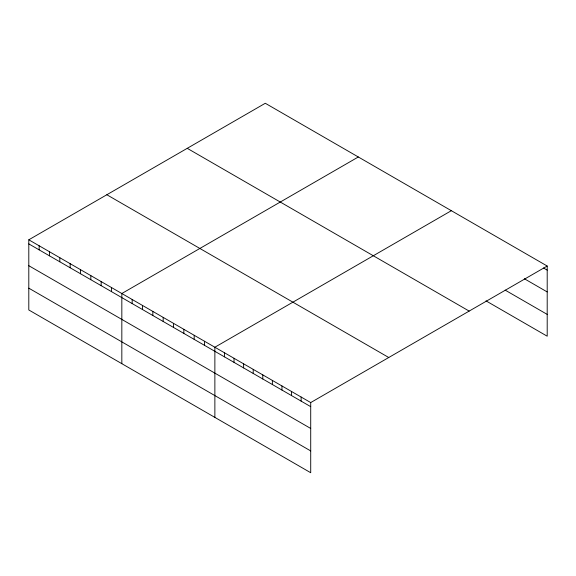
<?xml version="1.0" encoding="UTF-8"?>
<svg xmlns="http://www.w3.org/2000/svg" width="576" height="576" viewBox="0 0 576 576"><rect width="100%" height="100%" fill="white"/><g stroke="black" fill="none" stroke-linecap="round" stroke-linejoin="round"><path stroke-width="0.86" d="M310.716 428.465L310.716 402.566L28.8 239.803L28.8 309.967L310.716 472.73L310.716 428.465L28.8 265.702M486 300.866L547.2 336.197L547.2 266.033L265.284 103.27L28.8 239.803M358.315 156.982L121.831 293.515L121.831 363.679M451.346 210.694L214.87 347.227L214.87 417.391M310.716 402.566L547.2 266.033M543.514 267.998L547.2 270.13M524.34 278.734L547.2 291.931M505.174 290.131L547.2 314.395M187.243 148.327L469.159 311.09M106.841 194.746L388.757 357.509M28.8 243.893L310.716 406.656M28.8 288.166L310.716 450.929M301.133 397.03L301.133 401.126M291.55 391.5L291.55 395.59M281.959 385.963L281.959 390.06M272.376 380.426L272.376 384.523M262.793 374.897L262.793 378.986M253.21 369.36L253.21 373.457M243.619 363.83L243.619 367.92M234.036 358.294L234.036 362.383M224.453 352.757L224.453 356.854M204.53 341.258L204.53 345.348M194.191 335.29L194.191 339.379M183.852 329.321L183.852 333.418M173.52 323.352L173.52 327.449M163.181 317.383L163.181 321.48M152.842 311.414L152.842 315.511M142.51 305.453L142.51 309.542M132.17 299.484L132.17 303.574M111.499 287.546L111.499 291.636M101.16 281.578L101.16 285.667M90.821 275.609L90.821 279.706M80.482 269.64L80.482 273.737M70.15 263.671L70.15 267.768M59.81 257.702L59.81 261.799M49.471 251.734L49.471 255.83M39.139 245.772L39.139 249.862"/></g></svg>
